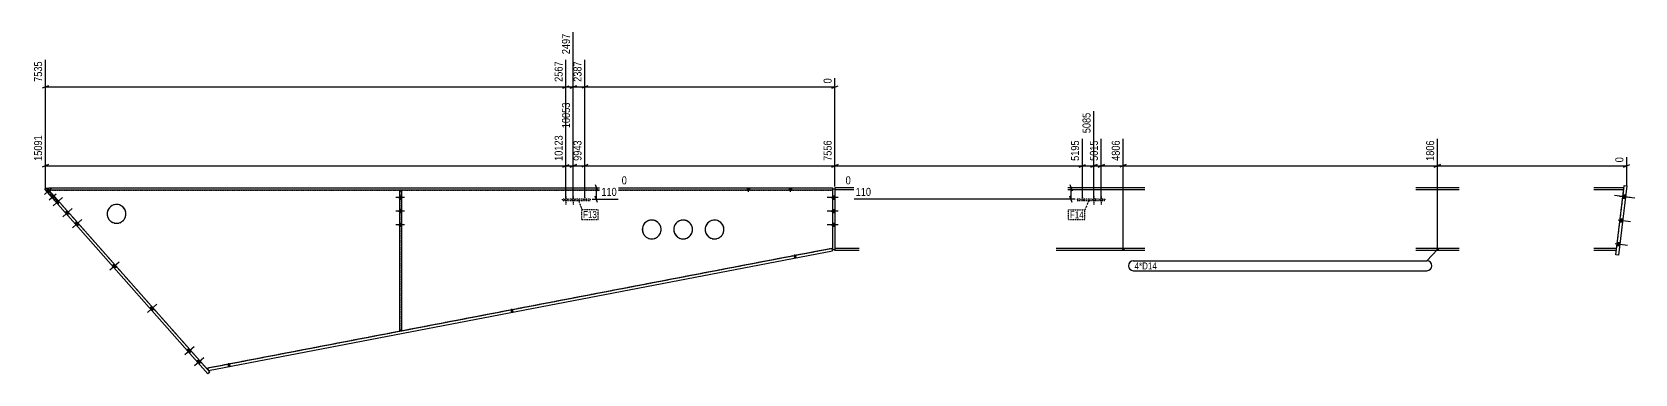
# Model space of a CAD drawing. Header units: millimetres. Extents: x 140 to 69186, y 80 to 5254.
# Drawn here: x 22940 to 38238, y 80 to 3342 of the extents above; entities that cross this region are included whole.
import ezdxf

# ---------------------------------------------------------------- set-up
doc = ezdxf.new("R2010")
doc.units = ezdxf.units.MM
doc.linetypes.add('DXK_LINE_DOT2', pattern=[3.9198, 1.9599, -1.9599])
for name, color, linetype in [('MÅLSÆTNING', 7, 'Continuous'), ('STÅL', 7, 'Continuous'), ('TEKST', 7, 'Continuous')]:
    doc.layers.add(name, color=color, linetype=linetype)
doc.styles.add('Arial Narrow', font='ARIALN.TTF', dxfattribs={"height": 0.2})

msp = doc.modelspace()

# ---------------------------------------------------------------- hatches: boundary and pattern name
at = {"layer": 'STÅL', "linetype": 'Continuous'}
for color, points in [(96, [(23080, 1827), (23097, 1808), (23108, 1818), (23091, 1837)]), (96, [(23108, 1818), (23091, 1837), (23080, 1827), (23097, 1808)]), (96, [(29790, 1857), (29768, 1857), (29768, 1832), (29790, 1832)]), (96, [(30190, 1857), (30168, 1857), (30168, 1832), (30190, 1832)]), (96, [(23126, 1775), (23143, 1756), (23154, 1765), (23137, 1785)]), (96, [(23154, 1765), (23137, 1785), (23126, 1775), (23143, 1756)]), (96, [(23163, 1726), (23185, 1701), (23203, 1718), (23181, 1742)]), (96, [(23163, 1726), (23185, 1701), (23203, 1718), (23181, 1742)]), (96, [(26466, 1749), (26466, 1775), (26451, 1775), (26451, 1749)]), (96, [(30603, 1749), (30603, 1775), (30578, 1775), (30578, 1749)]), (96, [(38146, 1754), (38150, 1786), (38125, 1789), (38121, 1757)]), (96, [(38146, 1754), (38150, 1786), (38125, 1789), (38121, 1757)]), (96, [(23256, 1621), (23277, 1596), (23296, 1613), (23274, 1638)]), (96, [(23256, 1621), (23277, 1596), (23296, 1613), (23274, 1638)]), (96, [(23348, 1516), (23370, 1491), (23389, 1508), (23367, 1533)]), (96, [(23348, 1516), (23370, 1491), (23389, 1508), (23367, 1533)]), (96, [(26466, 1619), (26466, 1645), (26451, 1645), (26451, 1619)]), (96, [(30603, 1619), (30603, 1645), (30578, 1645), (30578, 1619)]), (96, [(38098, 1563), (38094, 1530), (38118, 1527), (38123, 1560)]), (96, [(38098, 1563), (38094, 1530), (38118, 1527), (38123, 1560)]), (96, [(26466, 1489), (26466, 1515), (26451, 1515), (26451, 1489)]), (96, [(30603, 1489), (30603, 1515), (30578, 1515), (30578, 1489)]), (4, [(33346, 1257), (33360, 1257), (33360, 1276), (33346, 1276)]), (4, [(33346, 1257), (33360, 1257), (33360, 1276), (33346, 1276)]), (4, [(36346, 1257), (36360, 1257), (36360, 1276), (36346, 1276)]), (4, [(36346, 1257), (36360, 1257), (36360, 1276), (36346, 1276)]), (96, [(38070, 1337), (38066, 1304), (38091, 1301), (38095, 1334)]), (96, [(38070, 1337), (38066, 1304), (38091, 1301), (38095, 1334)]), (96, [(23705, 1113), (23727, 1088), (23745, 1105), (23723, 1130)]), (96, [(23705, 1113), (23727, 1088), (23745, 1105), (23723, 1130)]), (96, [(30216, 1186), (30230, 1188), (30225, 1213), (30212, 1210)]), (96, [(30216, 1186), (30230, 1188), (30225, 1213), (30212, 1210)]), (96, [(24063, 709), (24084, 684), (24103, 701), (24081, 725)]), (96, [(24063, 709), (24084, 684), (24103, 701), (24081, 725)]), (96, [(27515, 668), (27529, 670), (27525, 695), (27511, 692)]), (96, [(27515, 668), (27529, 670), (27525, 695), (27511, 692)]), (96, [(24419, 306), (24441, 281), (24460, 298), (24438, 322)]), (96, [(24419, 306), (24441, 281), (24460, 298), (24438, 322)]), (96, [(24512, 201), (24534, 176), (24552, 193), (24531, 218)]), (96, [(24512, 201), (24534, 176), (24552, 193), (24531, 218)]), (96, [(24815, 150), (24828, 152), (24824, 177), (24810, 174)]), (96, [(24815, 150), (24828, 152), (24824, 177), (24810, 174)])]:
    msp.add_hatch(color=color, dxfattribs=at).paths.add_polyline_path(points)

# ---------------------------------------------------------------- linework, layer by layer
at = {"layer": 'MÅLSÆTNING', "color": 7, "linetype": 'Continuous'}
for p, q in [((28106, 1760), (28106, 3341)), ((28216, 1760), (28216, 3077)), ((23098, 2830), (23038, 2806)), ((28076, 2806), (28136, 2830)), ((28106, 2818), (28216, 2818)), ((28246, 2830), (28186, 2806)), ((30573, 2806), (30633, 2830)), ((30603, 1877), (30603, 2901)), ((28106, 1760), (28106, 2683)), ((33074, 1760), (33074, 2587)), ((23068, 1852), (23068, 2371)), ((28036, 1760), (28036, 2371)), ((28216, 1760), (28216, 2323)), ((28216, 1760), (28216, 2323)), ((30603, 1867), (30603, 2323)), ((30603, 1867), (30603, 2323)), ((33144, 1760), (33144, 2323)), ((33144, 1760), (33144, 2323)), ((33353, 1277), (33353, 2323)), ((36353, 1277), (36353, 2323)), ((38159, 1877), (38159, 2147)), ((23098, 2077), (23038, 2053)), ((23068, 2065), (28036, 2065)), ((28006, 2053), (28066, 2077)), ((28106, 2065), (28216, 2065)), ((28246, 2077), (28186, 2053)), ((28246, 2077), (28186, 2053)), ((28216, 2065), (30603, 2065)), ((33044, 2053), (33104, 2077)), ((33074, 2065), (33144, 2065)), ((33114, 2053), (33174, 2077)), ((33144, 2065), (33353, 2065)), ((33383, 2077), (33323, 2053)), ((36323, 2053), (36383, 2077)), ((38129, 2053), (38189, 2077)), ((28286, 1857), (28616, 1857)), ((28314, 1887), (28338, 1827)), ((28326, 1747), (28326, 1857)), ((33159, 1857), (30705, 1857)), ((32844, 1887), (32868, 1827)), ((32856, 1747), (32856, 1857)), ((28286, 1747), (28535, 1747)), ((28338, 1717), (28314, 1777)), ((32894, 1747), (30786, 1747)), ((32868, 1717), (32844, 1777))]:
    msp.add_line(p, q, dxfattribs=at)
at = {"layer": 'STÅL', "color": 96, "linetype": 'Continuous'}
for p, q in [((23123, 1848), (23059, 1792)), ((23123, 1848), (23059, 1792)), ((23091, 1837), (23080, 1827)), ((23091, 1837), (23080, 1827)), ((29768, 1832), (29768, 1857)), ((29779, 1819), (29779, 1857)), ((29790, 1832), (29790, 1857)), ((30168, 1832), (30168, 1857)), ((30179, 1819), (30179, 1857)), ((30190, 1832), (30190, 1857)), ((23108, 1818), (23097, 1808)), ((23108, 1818), (23097, 1808)), ((23169, 1796), (23105, 1739)), ((23169, 1796), (23105, 1739)), ((23137, 1785), (23126, 1775)), ((23137, 1785), (23126, 1775)), ((23141, 1684), (23230, 1763)), ((23141, 1684), (23230, 1763)), ((23154, 1765), (23143, 1756)), ((23154, 1765), (23143, 1756)), ((23163, 1726), (23181, 1742)), ((23163, 1726), (23181, 1742)), ((23185, 1701), (23203, 1718)), ((23185, 1701), (23203, 1718)), ((26496, 1762), (26411, 1762)), ((26466, 1775), (26451, 1775)), ((26466, 1749), (26451, 1749)), ((30633, 1762), (30528, 1762)), ((30603, 1775), (30578, 1775)), ((30603, 1749), (30578, 1749)), ((38192, 1765), (38044, 1783)), ((38090, 1777), (38238, 1759)), ((38146, 1754), (38121, 1757)), ((38121, 1757), (38146, 1754)), ((38150, 1786), (38125, 1789)), ((38125, 1789), (38150, 1786)), ((23233, 1579), (23323, 1658)), ((23233, 1579), (23323, 1658)), ((23256, 1621), (23274, 1638)), ((23256, 1621), (23274, 1638)), ((23277, 1596), (23296, 1613)), ((23277, 1596), (23296, 1613)), ((23326, 1475), (23415, 1553)), ((23326, 1475), (23415, 1553)), ((23348, 1516), (23367, 1533)), ((23348, 1516), (23367, 1533)), ((26496, 1632), (26411, 1632)), ((26466, 1645), (26451, 1645)), ((26466, 1619), (26451, 1619)), ((30633, 1632), (30528, 1632)), ((30603, 1645), (30578, 1645)), ((30603, 1619), (30578, 1619)), ((38077, 1549), (38195, 1535)), ((38077, 1549), (38195, 1535)), ((38094, 1530), (38118, 1527)), ((38094, 1530), (38118, 1527)), ((38098, 1563), (38123, 1560)), ((38098, 1563), (38123, 1560)), ((23370, 1491), (23389, 1508)), ((23370, 1491), (23389, 1508)), ((26496, 1502), (26411, 1502)), ((26466, 1515), (26451, 1515)), ((26466, 1489), (26451, 1489)), ((30633, 1502), (30528, 1502)), ((30603, 1515), (30578, 1515)), ((30603, 1489), (30578, 1489)), ((38049, 1323), (38167, 1308)), ((38049, 1323), (38167, 1308)), ((38066, 1304), (38091, 1301)), ((38066, 1304), (38091, 1301)), ((38070, 1337), (38095, 1334)), ((38070, 1337), (38095, 1334)), ((23683, 1072), (23772, 1151)), ((23683, 1072), (23772, 1151)), ((23705, 1113), (23723, 1130)), ((23705, 1113), (23723, 1130)), ((23727, 1088), (23745, 1105)), ((23727, 1088), (23745, 1105)), ((30212, 1210), (30216, 1186)), ((30212, 1210), (30216, 1186)), ((30217, 1219), (30223, 1187)), ((30217, 1219), (30223, 1187)), ((30225, 1213), (30230, 1188)), ((30225, 1213), (30230, 1188)), ((24041, 667), (24130, 746)), ((24041, 667), (24130, 746)), ((24063, 709), (24081, 725)), ((24063, 709), (24081, 725)), ((24084, 684), (24103, 701)), ((24084, 684), (24103, 701)), ((27511, 692), (27515, 668)), ((27511, 692), (27515, 668)), ((27516, 701), (27522, 669)), ((27516, 701), (27522, 669)), ((27525, 695), (27529, 670)), ((27525, 695), (27529, 670)), ((24397, 264), (24486, 343)), ((24397, 264), (24486, 343)), ((24419, 306), (24438, 322)), ((24419, 306), (24438, 322)), ((24441, 281), (24460, 298)), ((24441, 281), (24460, 298)), ((24490, 159), (24579, 238)), ((24490, 159), (24579, 238)), ((24512, 201), (24531, 218)), ((24512, 201), (24531, 218)), ((24534, 176), (24552, 193)), ((24534, 176), (24552, 193)), ((24810, 174), (24815, 150)), ((24810, 174), (24815, 150)), ((24815, 183), (24822, 151)), ((24815, 183), (24822, 151)), ((24824, 177), (24828, 152)), ((24824, 177), (24828, 152))]:
    msp.add_line(p, q, dxfattribs=at)
at = {"layer": 'STÅL', "color": 2, "linetype": 'Continuous'}
for p, q in [((23061, 1841), (23080, 1857)), ((24619, 80), (23061, 1841)), ((23065, 1844), (23076, 1854)), ((23158, 1739), (23065, 1844)), ((23076, 1854), (23169, 1749)), ((23080, 1857), (24638, 97)), ((23102, 1857), (30578, 1857)), ((23102, 1832), (23102, 1857)), ((30578, 1857), (30578, 1832)), ((30578, 1847), (30603, 1847)), ((30578, 1847), (30578, 1267)), ((30833, 1857), (30603, 1857)), ((30603, 1857), (30603, 1847)), ((30603, 1847), (30603, 1267)), ((30833, 1838), (30603, 1838)), ((33560, 1857), (32714, 1857)), ((33560, 1838), (32714, 1838)), ((36560, 1857), (36146, 1857)), ((36560, 1838), (36146, 1838)), ((38134, 1857), (37846, 1857)), ((38132, 1838), (37846, 1838)), ((38055, 1216), (38136, 1877)), ((38161, 1874), (38080, 1213)), ((38136, 1877), (38161, 1874)), ((30578, 1832), (23102, 1832)), ((23169, 1749), (23158, 1739)), ((26451, 492), (26451, 1832)), ((26466, 1832), (26466, 492)), ((24620, 138), (30576, 1280)), ((24625, 113), (30581, 1255)), ((30581, 1255), (30576, 1280)), ((30576, 1280), (30578, 1280)), ((30578, 1267), (30603, 1267)), ((30833, 1276), (30603, 1276)), ((30603, 1257), (30603, 1267)), ((30833, 1257), (30603, 1257)), ((33560, 1276), (32714, 1276)), ((33560, 1257), (32714, 1257)), ((36560, 1276), (36146, 1276)), ((36560, 1257), (36146, 1257)), ((38063, 1276), (37846, 1276)), ((38060, 1257), (37846, 1257)), ((38080, 1213), (38055, 1216)), ((26466, 492), (26451, 492)), ((24604, 135), (24620, 138)), ((24638, 97), (24619, 80)), ((24625, 113), (24620, 138))]:
    msp.add_line(p, q, dxfattribs=at)
at = {"layer": 'STÅL', "color": 7, "linetype": 'DXK_LINE_DOT2'}
for p, q in [((23065, 1844), (23076, 1854)), ((23065, 1844), (23158, 1739)), ((23076, 1854), (23169, 1749)), ((30603, 1847), (30603, 1267)), ((38060, 1257), (38134, 1857)), ((24604, 135), (23102, 1832)), ((23102, 1832), (30578, 1832)), ((23158, 1739), (23169, 1749)), ((26451, 492), (26451, 1832)), ((26451, 1824), (26466, 1824)), ((26451, 1824), (26451, 1824)), ((26466, 492), (26466, 1832)), ((30578, 1832), (30578, 1280)), ((24620, 138), (30576, 1280)), ((26451, 500), (26466, 500)), ((26451, 500), (26451, 500)), ((26466, 492), (26451, 492))]:
    msp.add_line(p, q, dxfattribs=at)
at = {"layer": 'STÅL', "color": 96, "linetype": 'DXK_LINE_DOT2'}
for p, q in [((26436, 1762), (26466, 1762)), ((26451, 1775), (26466, 1775)), ((26451, 1749), (26466, 1749)), ((28023, 1747), (28023, 1732)), ((28036, 1777), (28036, 1692)), ((28049, 1747), (28049, 1732)), ((28093, 1747), (28093, 1732)), ((28106, 1777), (28106, 1692)), ((28119, 1747), (28119, 1732)), ((28203, 1747), (28203, 1732)), ((28216, 1762), (28216, 1732)), ((28229, 1747), (28229, 1732)), ((30563, 1762), (30603, 1762)), ((30578, 1775), (30603, 1775)), ((30578, 1749), (30603, 1749)), ((32951, 1747), (32951, 1732)), ((32964, 1762), (32964, 1732)), ((32977, 1747), (32977, 1732)), ((33061, 1747), (33061, 1732)), ((33074, 1777), (33074, 1692)), ((33087, 1747), (33087, 1732)), ((33131, 1747), (33131, 1732)), ((33144, 1777), (33144, 1692)), ((33157, 1747), (33157, 1732)), ((26436, 1632), (26466, 1632)), ((26451, 1645), (26466, 1645)), ((26451, 1619), (26466, 1619)), ((30563, 1632), (30603, 1632)), ((30578, 1645), (30603, 1645)), ((30578, 1619), (30603, 1619)), ((26436, 1502), (26466, 1502)), ((26451, 1515), (26466, 1515)), ((26451, 1489), (26466, 1489)), ((30563, 1502), (30603, 1502)), ((30578, 1515), (30603, 1515)), ((30578, 1489), (30603, 1489))]:
    msp.add_line(p, q, dxfattribs=at)
at = {"layer": 'STÅL', "color": 30, "linetype": 'DXK_LINE_DOT2'}
for p, q in [((28266, 1747), (28001, 1747)), ((28001, 1747), (28001, 1732)), ((28266, 1732), (28001, 1732)), ((28266, 1747), (28266, 1732)), ((33179, 1747), (32914, 1747)), ((32914, 1747), (32914, 1732)), ((33179, 1732), (32914, 1732)), ((33179, 1747), (33179, 1732))]:
    msp.add_line(p, q, dxfattribs=at)
at = {"layer": 'STÅL', "color": 4, "linetype": 'Continuous'}
for p, q in [((33346, 1276), (33346, 1257)), ((33346, 1276), (33346, 1257)), ((33353, 1284), (33353, 1257)), ((33353, 1284), (33353, 1257)), ((33360, 1276), (33360, 1257)), ((33360, 1276), (33360, 1257)), ((36346, 1276), (36346, 1257)), ((36346, 1276), (36346, 1257)), ((36353, 1284), (36353, 1257)), ((36353, 1284), (36353, 1257)), ((36360, 1276), (36360, 1257)), ((36360, 1276), (36360, 1257))]:
    msp.add_line(p, q, dxfattribs=at)
at = {"layer": 'STÅL', "color": 7, "linetype": 'DXK_LINE_DOT2'}
for centre, start, end in [((23747, 1607), 23, 203), ((23747, 1607), 203, 23), ((28854, 1458), 23, 203), ((29154, 1458), 23, 203), ((29454, 1458), 23, 203), ((28854, 1458), 203, 23), ((29154, 1458), 203, 23), ((29454, 1458), 203, 23)]:
    msp.add_arc(centre, 90, start, end, dxfattribs=at)
at = {"layer": 'STÅL', "color": 2, "linetype": 'Continuous'}
for centre, start, end in [((23747, 1607), 353, 173), ((23747, 1607), 173, 353), ((28854, 1458), 353, 173), ((29154, 1458), 353, 173), ((29454, 1458), 353, 173), ((28854, 1458), 173, 353), ((29154, 1458), 173, 353), ((29454, 1458), 173, 353)]:
    msp.add_arc(centre, 90, start, end, dxfattribs=at)

# ---------------------------------------------------------------- wipeouts: each hides what was drawn before it
at = {"color": 0}
for points in [[(28331, 1567), (28331, 1637), (28199, 1637), (28199, 1567)], [(32977, 1565), (32977, 1635), (32845, 1635), (32845, 1565)], [(36241, 1077), (36241, 1147), (33462, 1147), (33462, 1077)]]:
    msp.add_wipeout(points, dxfattribs=at).dxf.layer = 'TEKST'

# ---------------------------------------------------------------- next in the draw order: wipeouts: each hides what was drawn before it
at = {"color": 0, "linetype": 'Continuous'}
for points in [[(28200, 3078), (28088, 3078), (28088, 2851), (28200, 2851)], [(23052, 2373), (22940, 2373), (22940, 2097), (23052, 2097)], [(28020, 2373), (27908, 2373), (27908, 2097), (28020, 2097)], [(33337, 2324), (33225, 2324), (33225, 2097), (33337, 2097)], [(28632, 1873), (28632, 1985), (28552, 1985), (28552, 1873)], [(30770, 1873), (30770, 1985), (30689, 1985), (30689, 1873)]]:
    msp.add_wipeout(points, dxfattribs=at).dxf.layer = 'MÅLSÆTNING'
at = {"color": 0}
for points in [[(28331, 1567), (28331, 1637), (28199, 1637), (28199, 1567)], [(32977, 1565), (32977, 1635), (32845, 1635), (32845, 1565)], [(36241, 1077), (36241, 1147), (33462, 1147), (33462, 1077)]]:
    msp.add_wipeout(points, dxfattribs=at).dxf.layer = 'TEKST'

# ---------------------------------------------------------------- next in the draw order: linework, layer by layer
at = {"layer": 'MÅLSÆTNING', "color": 7, "linetype": 'Continuous'}
for p, q in [((23068, 1852), (23068, 3077)), ((28216, 1760), (28216, 3077)), ((23068, 2818), (28036, 2818)), ((28006, 2806), (28066, 2830)), ((28246, 2830), (28186, 2806)), ((28216, 2818), (30603, 2818)), ((28036, 1760), (28036, 2371)), ((33353, 1277), (33353, 2323)), ((28006, 2053), (28066, 2077)), ((28036, 2065), (28106, 2065)), ((28136, 2077), (28076, 2053)), ((28076, 2053), (28136, 2077)), ((30633, 2077), (30573, 2053)), ((30573, 2053), (30633, 2077)), ((33174, 2077), (33114, 2053)), ((33383, 2077), (33323, 2053)), ((33353, 2065), (36353, 2065))]:
    msp.add_line(p, q, dxfattribs=at)
at = {"layer": 'TEKST', "color": 7, "linetype": 'DXK_LINE_DOT2'}
for p, q in [((28155, 1740), (28187, 1649)), ((33029, 1742), (32989, 1647)), ((28187, 1649), (28343, 1649)), ((28187, 1555), (28187, 1649)), ((28187, 1555), (28343, 1555)), ((28343, 1555), (28343, 1649)), ((32833, 1647), (32989, 1647)), ((32833, 1553), (32833, 1647)), ((32833, 1553), (32989, 1553)), ((32989, 1553), (32989, 1647))]:
    msp.add_line(p, q, dxfattribs=at)
at = {"layer": 'TEKST', "color": 7, "linetype": 'Continuous'}
for p, q in [((36353, 1267), (36253, 1159)), ((33450, 1159), (36253, 1159)), ((33450, 1065), (36253, 1065))]:
    msp.add_line(p, q, dxfattribs=at)
for centre, start, end in [((33450, 1112), 90, 270), ((36253, 1112), 270, 90)]:
    msp.add_arc(centre, 47, start, end, dxfattribs=at)

# ---------------------------------------------------------------- next in the draw order: texts
at = {"layer": 'MÅLSÆTNING', "color": 3, "linetype": 'Continuous', "style": 'Arial Narrow'}
for s, p in [('2387', (28184, 2867)), ('15091', (23036, 2113)), ('10123', (28004, 2113)), ('4806', (33321, 2113))]:
    msp.add_text(s, height=76.4, rotation=90.0002, dxfattribs=at).set_placement(p)
at = {"layer": 'TEKST', "color": 3, "style": 'Arial Narrow'}
for s, p in [('F13', (28199, 1567)), ('F14', (32845, 1565)), ('4*D14', (33462, 1077))]:
    msp.add_text(s, height=66.8, dxfattribs=at).set_placement(p)

# ---------------------------------------------------------------- next in the draw order: wipeouts: each hides what was drawn before it
at = {"color": 0, "linetype": 'Continuous'}
for points in [[(28537, 1763), (28537, 1875), (28358, 1875), (28358, 1763)], [(32823, 1763), (32823, 1875), (30785, 1875), (30785, 1763)]]:
    msp.add_wipeout(points, dxfattribs=at).dxf.layer = 'MÅLSÆTNING'

# ---------------------------------------------------------------- next in the draw order: texts
at = {"layer": 'MÅLSÆTNING', "color": 3, "linetype": 'Continuous', "style": 'Arial Narrow'}
for s, p in [('110', (28374, 1779)), ('0', (28568, 1889)), ('0', (30705, 1889)), ('110', (30801, 1779))]:
    msp.add_text(s, height=76.4, dxfattribs=at).set_placement(p)

# ---------------------------------------------------------------- next in the draw order: wipeouts: each hides what was drawn before it
at = {"color": 0, "linetype": 'Continuous'}
for points in [[(23052, 3078), (22940, 3078), (22940, 2851), (23052, 2851)], [(30587, 2917), (30475, 2917), (30475, 2836), (30587, 2836)], [(28090, 2685), (27978, 2685), (27978, 2409), (28090, 2409)], [(33128, 2324), (33016, 2324), (33016, 2097), (33128, 2097)], [(36337, 2324), (36225, 2324), (36225, 2097), (36337, 2097)]]:
    msp.add_wipeout(points, dxfattribs=at).dxf.layer = 'MÅLSÆTNING'

# ---------------------------------------------------------------- next in the draw order: linework, layer by layer
at = {"layer": 'MÅLSÆTNING', "color": 7, "linetype": 'Continuous'}
for p, q in [((28036, 1760), (28036, 3077)), ((28106, 1760), (28106, 2683)), ((33074, 1760), (33074, 2587)), ((32964, 1760), (32964, 2323)), ((36353, 1277), (36353, 2323)), ((30603, 2065), (32964, 2065)), ((32934, 2053), (32994, 2077)), ((32934, 2053), (32994, 2077)), ((32964, 2065), (33074, 2065)), ((33104, 2077), (33044, 2053)), ((36383, 2077), (36323, 2053)), ((36353, 2065), (38159, 2065))]:
    msp.add_line(p, q, dxfattribs=at)

# ---------------------------------------------------------------- next in the draw order: texts
at = {"layer": 'MÅLSÆTNING', "color": 3, "linetype": 'Continuous', "style": 'Arial Narrow'}
for s, p in [('7535', (23036, 2867)), ('0', (30571, 2852)), ('10053', (28074, 2425)), ('5015', (33112, 2113)), ('1806', (36321, 2113))]:
    msp.add_text(s, height=76.4, rotation=90.0002, dxfattribs=at).set_placement(p)

# ---------------------------------------------------------------- next in the draw order: wipeouts: each hides what was drawn before it
at = {"color": 0, "linetype": 'Continuous'}
for points in [[(28020, 3078), (27908, 3078), (27908, 2851), (28020, 2851)], [(33058, 2588), (32946, 2588), (32946, 2361), (33058, 2361)], [(28200, 2324), (28088, 2324), (28088, 2097), (28200, 2097)], [(30587, 2324), (30475, 2324), (30475, 2097), (30587, 2097)], [(38143, 2163), (38031, 2163), (38031, 2083), (38143, 2083)]]:
    msp.add_wipeout(points, dxfattribs=at).dxf.layer = 'MÅLSÆTNING'

# ---------------------------------------------------------------- next in the draw order: linework, layer by layer
at = {"layer": 'MÅLSÆTNING', "color": 7, "linetype": 'Continuous'}
for p, q in [((28106, 1760), (28106, 3341)), ((28036, 1760), (28036, 3077)), ((28006, 2806), (28066, 2830)), ((28036, 2818), (28106, 2818)), ((28136, 2830), (28076, 2806)), ((32964, 1760), (32964, 2323))]:
    msp.add_line(p, q, dxfattribs=at)

# ---------------------------------------------------------------- next in the draw order: texts
at = {"layer": 'MÅLSÆTNING', "color": 3, "linetype": 'Continuous', "style": 'Arial Narrow'}
for s, p in [('2567', (28004, 2867)), ('5085', (33042, 2377)), ('9943', (28184, 2113)), ('7556', (30571, 2113)), ('0', (38127, 2099))]:
    msp.add_text(s, height=76.4, rotation=90.0002, dxfattribs=at).set_placement(p)

# ---------------------------------------------------------------- next in the draw order: wipeouts: each hides what was drawn before it
at = {"color": 0, "linetype": 'Continuous'}
for points in [[(28090, 3342), (27978, 3342), (27978, 3115), (28090, 3115)], [(32948, 2324), (32836, 2324), (32836, 2097), (32948, 2097)]]:
    msp.add_wipeout(points, dxfattribs=at).dxf.layer = 'MÅLSÆTNING'

# ---------------------------------------------------------------- next in the draw order: texts
at = {"layer": 'MÅLSÆTNING', "color": 3, "linetype": 'Continuous', "style": 'Arial Narrow'}
for s, p in [('2497', (28074, 3131)), ('5195', (32932, 2113))]:
    msp.add_text(s, height=76.4, rotation=90.0002, dxfattribs=at).set_placement(p)

doc.saveas('drawing.dxf')
